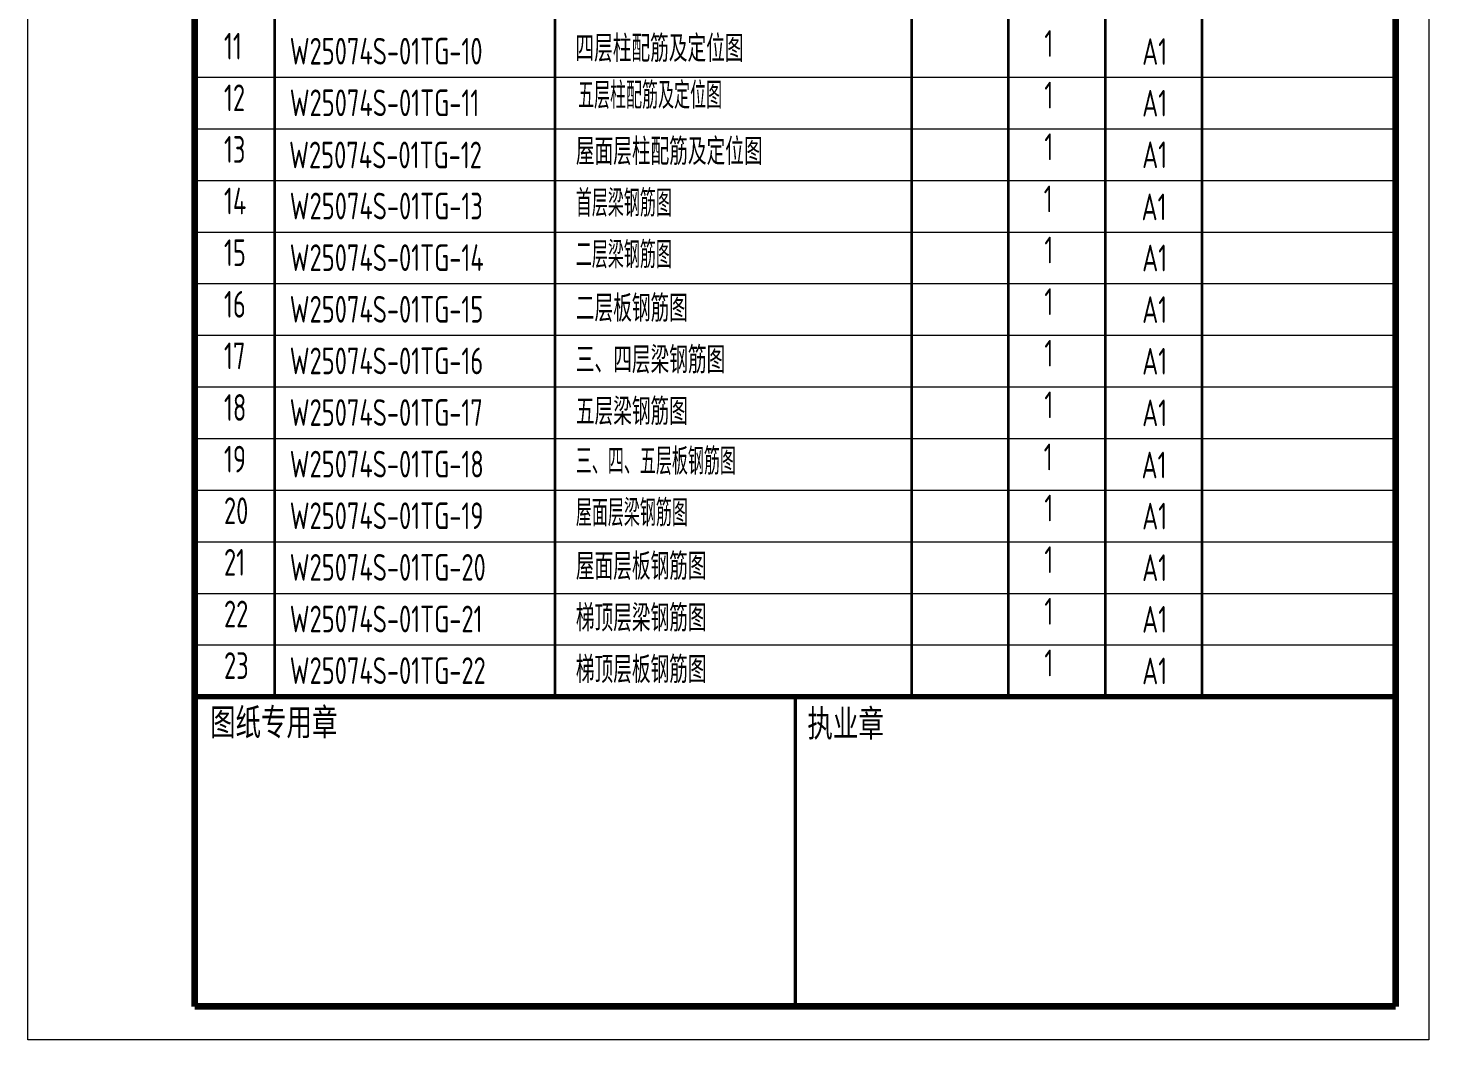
# Model space of a CAD drawing. Extents: x 3968514 to 5230306, y -516551 to -228246.
# Drawn here: x 4013479 to 4034479, y -329853 to -314688 of the extents above; entities that cross this region are included whole.
import ezdxf
from ezdxf.enums import TextEntityAlignment as Align

# ---------------------------------------------------------------- set-up
doc = ezdxf.new("R2010")
doc.units = 0
doc.header["$LTSCALE"] = 1000
doc.header["$MEASUREMENT"] = 0
doc.layers.add('AXIS', color=3, linetype='Continuous', lineweight=15)
doc.layers.add('DIMENSION', color=3, linetype='Continuous', lineweight=18)
doc.layers.add('TQ_DESIGNER2000', color=7, linetype='Continuous')
doc.styles.add('FRAME', font='simhei.ttf', dxfattribs={"width": 0.7})
doc.styles.add('TSSD_REIN', font='Tssdeng.shx', dxfattribs={"width": 0.7, "bigfont": 'hztxt.shx'})

# ---------------------------------------------------------------- blocks, each defined once
blk = doc.blocks.new('目录1')
at = {"layer": 'DIMENSION', "color": 7, "lineweight": 18}
for p, q in [((4297570, -2727339), (4297570, -2697639)), ((4318570, -2697639), (4318570, -2727339)), ((4318570, -2727339), (4297570, -2727339))]:
    blk.add_line(p, q, dxfattribs=at)
at = {"layer": 'DIMENSION', "color": 7, "lineweight": 100}
for p, q in [((4300070, -2726839), (4300070, -2698139)), ((4318070, -2698139), (4318070, -2726839)), ((4318070, -2726839), (4300070, -2726839))]:
    blk.add_line(p, q, dxfattribs=at)
at = {"layer": 'DIMENSION', "color": 7, "lineweight": 35}
for p, q in [((4305470, -2722198), (4305470, -2698139)), ((4312270, -2722198), (4312270, -2699756)), ((4301270, -2722198), (4301270, -2703106)), ((4310820, -2722198), (4310820, -2703106)), ((4313720, -2722198), (4313720, -2703106)), ((4315170, -2722198), (4315170, -2703106))]:
    blk.add_line(p, q, dxfattribs=at)
at = {"layer": 'DIMENSION', "color": 7}
for p, q in [((4318070, -2712915), (4300070, -2712915)), ((4318070, -2713689), (4300070, -2713689)), ((4318070, -2714462), (4300070, -2714462)), ((4318070, -2715236), (4300070, -2715236)), ((4318070, -2716009), (4300070, -2716009)), ((4318070, -2716783), (4300070, -2716783)), ((4318070, -2717556), (4300070, -2717556)), ((4318070, -2718330), (4300070, -2718330)), ((4318070, -2719103), (4300070, -2719103)), ((4318070, -2719877), (4300070, -2719877)), ((4318070, -2720651), (4300070, -2720651)), ((4318070, -2721424), (4300070, -2721424))]:
    blk.add_line(p, q, dxfattribs=at)
at = {"layer": 'DIMENSION', "color": 7, "lineweight": 70}
blk.add_line((4318070, -2722198), (4300070, -2722198), dxfattribs=at)
at = {"layer": 'DIMENSION', "color": 7, "const_width": 50}
blk.add_lwpolyline([(4309070, -2722198), (4309070, -2726839)], dxfattribs=at)
at = {"layer": 'DIMENSION', "color": 7, "char_height": 400, "attachment_point": 5, "style": 'FRAME'}
for s, insert, width in [('图纸专用章', (4301254, -2722598), 2928.14), ('执业章', (4309826, -2722616), 3554.58)]:
    blk.add_mtext(s, dxfattribs=dict(at, insert=insert, width=width))

msp = doc.modelspace()

# ---------------------------------------------------------------- block references
at = {"layer": 'AXIS', "color": 1}
msp.add_blockref('目录1', (-284091.21261, 2397485.56286), dxfattribs=at)

# ---------------------------------------------------------------- texts
at = {"layer": 'TQ_DESIGNER2000', "style": 'TSSD_REIN'}
for s, width, p in [('11', 0.7, (4016416.73946, -315280.44142)), ('四层柱配筋及定位图', 0.7, (4021684.77183, -315316.55669)), ('1', 0.7, (4028714.28323, -315240.54584)), ('12', 0.7, (4016416.73946, -316053.98513)), ('五层柱配筋及定位图', 0.6, (4021723.65263, -316018.79729)), ('1', 0.7, (4028714.28323, -316014.08955)), ('13', 0.7, (4016416.73946, -316827.52885)), ('屋面层柱配筋及定位图', 0.7, (4021690.9248, -316860.38533)), ('1', 0.7, (4028714.28323, -316787.63326)), ('14', 0.7, (4016416.73946, -317601.07256)), ('首层梁钢筋图', 0.6, (4021690.9248, -317633.92905)), ('1', 0.7, (4028705.01033, -317569.34526)), ('15', 0.7, (4016416.73946, -318374.61627)), ('二层梁钢筋图', 0.6, (4021690.9248, -318407.47276)), ('1', 0.7, (4028714.28323, -318334.72069)), ('16', 0.7, (4016416.73946, -319148.15999)), ('二层板钢筋图', 0.7, (4021690.9248, -319209.78063)), ('1', 0.7, (4028714.28323, -319108.26441)), ('1', 0.7, (4028714.28323, -319108.26441)), ('17', 0.7, (4016416.73946, -319921.7037)), ('1', 0.7, (4028714.28323, -319881.80812)), ('1', 0.7, (4028714.28323, -319881.80812)), ('三、四层梁钢筋图', 0.7, (4021690.9248, -319983.32435)), ('18', 0.7, (4016416.73946, -320695.24742)), ('五层梁钢筋图', 0.7, (4021690.9248, -320756.86806)), ('1', 0.7, (4028714.28323, -320655.35183)), ('1', 0.7, (4028714.28323, -320655.35183)), ('19', 0.7, (4016416.73946, -321468.79113)), ('三、四、五层板钢筋图', 0.6, (4021690.9248, -321501.64762)), ('1', 0.7, (4028705.01033, -321437.06383)), ('屋面层梁钢筋图', 0.6, (4021690.9248, -322275.19133)), ('1', 0.7, (4028714.28323, -322202.43926)), ('20', 0.7, (4016416.73946, -322242.33485)), ('21', 0.7, (4016416.73946, -323015.87856)), ('屋面层板钢筋图', 0.7, (4021690.9248, -323077.4992)), ('1', 0.7, (4028714.28323, -322975.98298)), ('1', 0.7, (4028714.28323, -322975.98298)), ('22', 0.7, (4016416.73946, -323789.42227)), ('梯顶层梁钢筋图', 0.7, (4021690.9248, -323851.04292)), ('1', 0.7, (4028714.28323, -323749.52669)), ('1', 0.7, (4028714.28323, -323749.52669)), ('1', 0.7, (4028714.28323, -324523.0704)), ('1', 0.7, (4028714.28323, -324523.0704)), ('23', 0.7, (4016416.73946, -324562.96599)), ('梯顶层板钢筋图', 0.7, (4021690.9248, -324624.58663))]:
    msp.add_text(s, height=400, dxfattribs=dict(at, width=width)).set_placement(p, align=Align.BOTTOM_LEFT)
at = {"layer": 'TQ_DESIGNER2000', "style": 'TSSD_REIN', "width": 0.7}
for s, p in [('W25074S-01TG-10', (4017402.11567, -315235.43268)), ('W25074S-01TG-11', (4017402.11567, -316008.9764)), ('W25074S-01TG-12', (4017392.84277, -316790.68839)), ('W25074S-01TG-13', (4017402.11567, -317556.06382)), ('W25074S-01TG-14', (4017402.11567, -318329.60754)), ('W25074S-01TG-15', (4017402.11567, -319103.15125)), ('W25074S-01TG-16', (4017402.11567, -319876.69497)), ('W25074S-01TG-17', (4017402.11567, -320650.23868)), ('W25074S-01TG-18', (4017402.11567, -321423.78239)), ('W25074S-01TG-19', (4017402.11567, -322197.32611)), ('W25074S-01TG-20', (4017402.11567, -322970.86982)), ('W25074S-01TG-21', (4017402.11567, -323744.41354)), ('W25074S-01TG-22', (4017402.11567, -324517.95725))]:
    msp.add_text(s, height=400, dxfattribs=at).set_placement(p)
for p in [(4030367.31411, -315240.54584), (4030367.31411, -316014.08955), (4030367.31411, -316787.63326), (4030358.04121, -317569.34526), (4030367.31411, -318334.72069), (4030367.31411, -319108.26441), (4030367.31411, -319881.80812), (4030367.31411, -320655.35183), (4030358.04121, -321437.06383), (4030367.31411, -322202.43926), (4030367.31411, -322975.98298), (4030367.31411, -323749.52669), (4030367.31411, -324523.0704)]:
    msp.add_text('A1', height=400, dxfattribs=at).set_placement(p, align=Align.CENTER)

doc.saveas('drawing.dxf')
